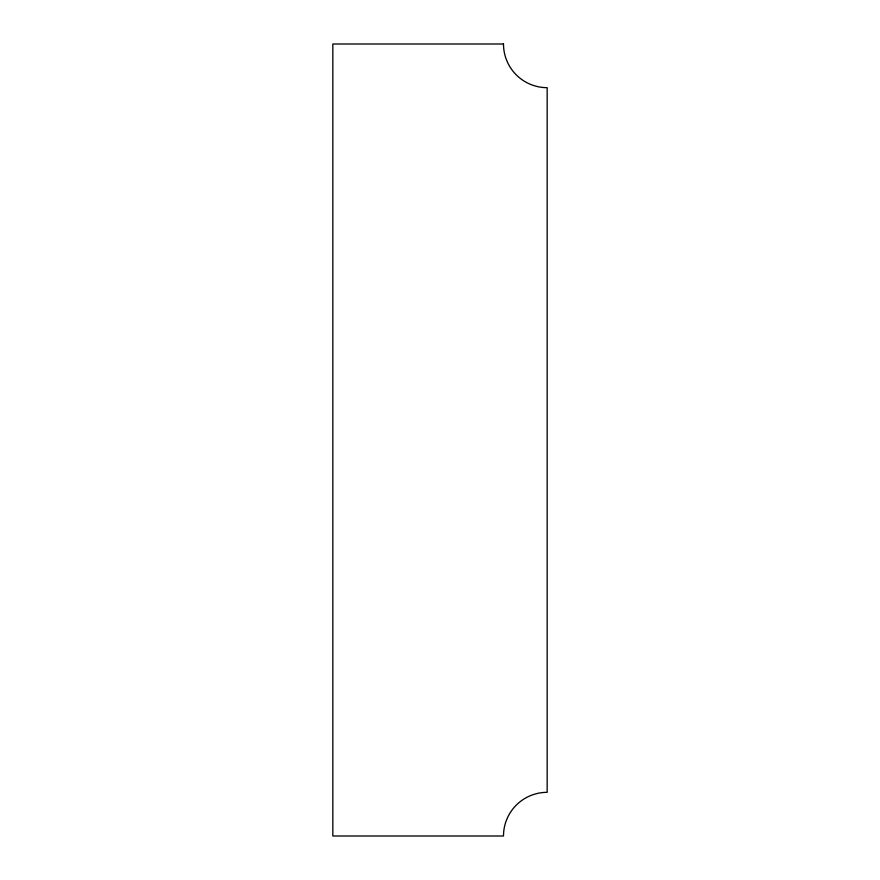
<?xml version="1.0" encoding="UTF-8"?>
<svg xmlns="http://www.w3.org/2000/svg" width="880" height="880" viewBox="0 0 880 880"><rect width="100%" height="100%" fill="white"/><g stroke="black" fill="none" stroke-linecap="round" stroke-linejoin="round"><path stroke-width="1.32" d="M503.492 44L332.838 44L332.838 836L503.492 836A43.67 43.67 0 0 1 547.162 792.33L547.162 87.67A43.67 43.67 0 0 1 503.492 44"/></g></svg>
